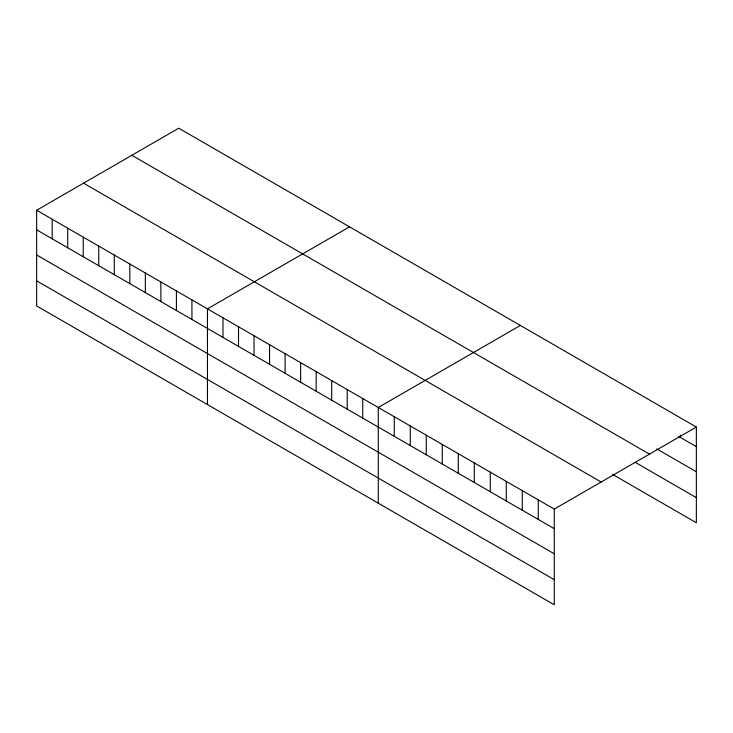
<?xml version="1.0" encoding="UTF-8"?>
<svg xmlns="http://www.w3.org/2000/svg" width="733" height="733" viewBox="0 0 733 733"><rect width="100%" height="100%" fill="white"/><g stroke="black" fill="none" stroke-linecap="round" stroke-linejoin="round"><path stroke-width="1.1" d="M36.65 210.252L554.258 509.087L554.258 604.789L36.65 305.945L36.65 210.252L178.742 128.211L696.35 427.055L696.35 522.748L612.596 474.398M349.549 226.827L207.457 308.868L207.457 404.561M520.366 325.443L378.274 407.484L378.274 503.186M554.258 509.087L696.35 427.055M678.465 436.318L696.35 446.635M656.823 448.935L696.35 471.759M131.848 155.286L649.456 454.121M635.181 462.321L696.35 497.634M83.544 183.177L601.152 482.012M36.65 229.832L554.258 528.676M36.65 254.956L554.258 553.791M36.65 280.831L554.258 579.666M680.352 435.228L680.352 437.399M538.26 499.851L538.26 519.44M522.263 490.615L522.263 510.205M506.265 481.379L506.265 500.96M490.267 472.144L490.267 491.724M474.269 462.899L474.269 482.488M458.262 453.663L458.262 473.252M442.265 444.427L442.265 464.016M426.267 435.191L426.267 454.781M410.269 425.955L410.269 445.545M394.272 416.72L394.272 436.309M362.743 398.514L362.743 418.103M347.213 389.553L347.213 409.142M331.692 380.583L331.692 400.172M316.161 371.622L316.161 391.211M300.631 362.652L300.631 382.241M285.1 353.691L285.1 373.28M269.57 344.73L269.57 364.31M254.049 335.76L254.049 355.349M238.518 326.799L238.518 346.379M222.988 317.829L222.988 337.418M191.936 299.898L191.936 319.487M176.406 290.937L176.406 310.526M160.875 281.967L160.875 301.556M145.345 273.006L145.345 292.595M129.823 264.036L129.823 283.625M114.293 255.075L114.293 274.664M98.763 246.105L98.763 265.694M83.232 237.144L83.232 256.733M67.711 228.183L67.711 247.763M52.18 219.213L52.18 238.802"/></g></svg>
